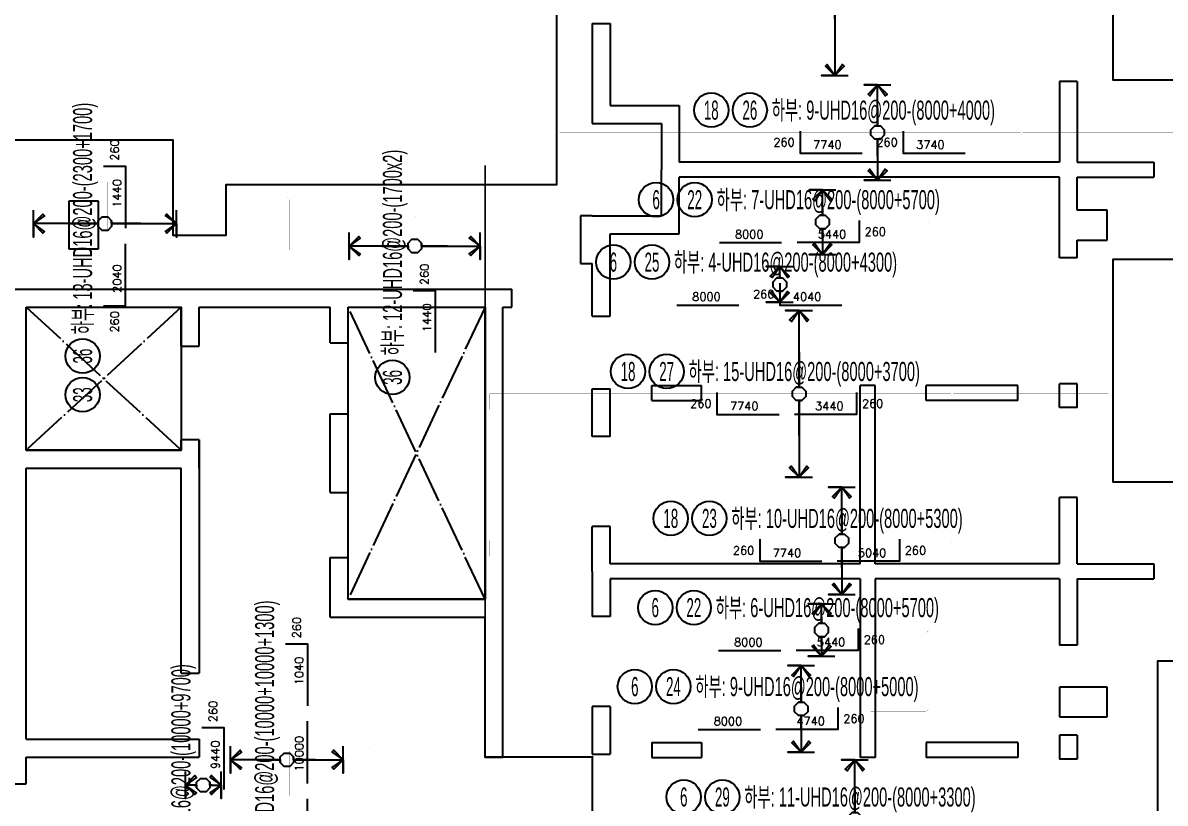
# Model space of a CAD drawing. Header units: millimetres. Extents: x 262481 to 2519995, y -394348 to 364571.
# Drawn here: x 488817 to 507988, y -125180 to -112087 of the extents above; entities that cross this region are included whole.
import ezdxf
from ezdxf.enums import TextEntityAlignment as Align
from ezdxf.xclip import XClip

# ---------------------------------------------------------------- set-up
doc = ezdxf.new("R2010")
doc.units = ezdxf.units.MM
doc.header["$LTSCALE"] = 65
doc.header["$XCLIPFRAME"] = 0
doc.linetypes.add('HID', pattern=[2.5, 2, -0.5])
doc.linetypes.add('XS-기초$0$DDOT', pattern=[14, 12, -1, 0, -1])
for name, color, linetype in [('DIM', 7, 'Continuous'), ('RP_TAG', 7, 'Continuous'), ('XDIM', 7, 'Continuous'), ('XREBAR', 1, 'Continuous'), ('XS-기초$0$252', 252, 'Continuous'), ('XS-기초$0$OPEN', 9, 'XS-기초$0$DDOT'), ('버림', 8, 'Continuous'), ('철근변경선', 1, 'HID')]:
    doc.layers.add(name, color=color, linetype=linetype)
doc.styles.add('RPWK1', font='arial.ttf', dxfattribs={"bigfont": 'whgtxt.shx'})
doc.styles.add('RPWK2', font='romans.shx', dxfattribs={"bigfont": 'whgtxt.shx'})

# ---------------------------------------------------------------- blocks, each defined once
blk = doc.blocks.new('xdfndgns')
at = {"color": 3, "linetype": 'ByBlock'}
for points in [[(27385, 26780), (27385, 21075), (21835, 21075), (21835, 20225), (20950, 20225), (20950, 21825), (16435, 21825)], [(18330, 0), (21330, 0), (21330, 1785), (24535, 1785), (24535, 0), (27435, 0), (27435, -600), (38160, -600), (38160, 2400), (37075, 2400), (37075, 6350), (38160, 6350), (38160, 9350), (37475, 9350), (37475, 13090), (38160, 13090), (38160, 16090), (36725, 16090), (36725, 19830), (38160, 19830), (38160, 22830), (36725, 22830), (36725, 26780)]]:
    blk.add_lwpolyline(points, dxfattribs=at)
at = {"layer": 'DIM', "color": 5}
for p, q in [((27985, 23785), (28285, 23785)), ((27985, 23785), (27985, 22105)), ((28285, 23785), (28285, 22405)), ((35825, 22810), (35825, 21455)), ((36125, 22810), (35825, 22810)), ((36125, 22810), (36125, 21455)), ((28285, 22405), (29445, 22405)), ((29445, 22405), (29445, 21455)), ((27985, 22105), (29145, 22105)), ((29145, 22105), (29145, 21330)), ((29145, 20555), (29145, 21330)), ((35825, 21455), (29445, 21455)), ((36125, 21455), (37410, 21455)), ((37410, 21455), (37410, 21205)), ((35825, 21205), (29445, 21205)), ((29445, 20255), (29445, 21205)), ((35825, 19850), (35825, 21205)), ((36125, 20650), (36125, 21205)), ((36125, 21205), (37410, 21205)), ((19700, 20800), (19200, 20800)), ((19200, 20800), (19200, 20000)), ((19700, 20000), (19700, 20800)), ((27985, 20555), (27785, 20555)), ((27785, 20555), (27785, 19755)), ((27985, 20555), (29145, 20555)), ((36625, 20650), (36125, 20650)), ((36625, 20150), (36625, 20650)), ((28285, 18875), (28285, 20255)), ((28285, 20255), (29445, 20255)), ((36125, 19850), (36125, 20150)), ((36125, 20150), (36625, 20150)), ((19200, 20000), (19700, 20000)), ((27785, 19755), (27985, 19755)), ((27985, 18875), (27985, 19755)), ((36125, 19850), (35825, 19850)), ((18185, 19325), (26635, 19325)), ((26635, 19025), (26635, 19325)), ((18485, 16625), (18485, 19025)), ((18485, 19025), (21085, 19025)), ((21085, 18370), (21085, 19025)), ((21385, 19025), (23585, 19025)), ((21385, 18370), (21385, 19025)), ((23585, 18425), (23585, 19025)), ((23885, 19025), (26185, 19025)), ((23885, 18425), (23885, 19025)), ((26185, 14125), (26185, 19025)), ((26485, 11475), (26485, 19025)), ((26485, 19025), (26635, 19025)), ((27985, 18875), (28285, 18875)), ((23585, 18425), (23885, 18425)), ((21085, 18370), (21385, 18370)), ((27985, 17655), (28285, 17655)), ((27985, 16855), (27985, 17655)), ((28285, 16855), (28285, 17655)), ((28985, 17710), (29815, 17710)), ((28985, 17460), (28985, 17710)), ((29815, 17460), (29815, 17710)), ((32480, 14715), (32480, 17710)), ((32730, 17710), (32480, 17710)), ((32730, 14715), (32730, 17710)), ((35125, 17710), (33590, 17710)), ((33590, 17460), (33590, 17710)), ((35125, 17460), (35125, 17710)), ((35825, 17340), (35825, 17740)), ((36125, 17740), (35825, 17740)), ((36125, 17340), (36125, 17740)), ((28985, 17460), (29815, 17460)), ((35125, 17460), (33590, 17460)), ((36125, 17340), (35825, 17340)), ((23585, 15915), (23585, 17235)), ((23585, 17235), (23885, 17235)), ((23885, 15915), (23885, 17235)), ((21085, 16625), (21085, 16800)), ((21385, 16800), (21085, 16800)), ((21385, 16800), (21385, 12885)), ((21385, 16325), (21385, 16800)), ((28285, 16855), (27985, 16855)), ((18485, 16625), (21085, 16625)), ((18485, 11775), (18485, 16325)), ((18485, 16325), (21085, 16325)), ((21085, 12885), (21085, 16325)), ((23585, 15915), (23885, 15915)), ((36125, 15830), (35825, 15830)), ((35825, 14715), (35825, 15830)), ((36125, 14715), (36125, 15830)), ((28285, 15345), (27985, 15345)), ((27985, 14590), (27985, 15345)), ((28285, 14715), (28285, 15345)), ((23585, 13825), (23585, 14825)), ((23585, 14825), (23885, 14825)), ((23885, 14125), (23885, 14825)), ((27985, 14590), (27985, 13835)), ((32480, 14715), (28285, 14715)), ((35825, 14715), (32730, 14715)), ((36125, 14715), (37410, 14715)), ((37410, 14715), (37410, 14465)), ((32480, 14465), (28285, 14465)), ((28285, 14465), (28285, 13835)), ((32480, 14465), (32480, 11470)), ((35825, 14465), (32730, 14465)), ((32730, 14465), (32730, 11470)), ((35825, 14465), (35825, 13350)), ((36125, 14465), (36125, 13350)), ((36125, 14465), (37410, 14465)), ((23885, 14125), (26185, 14125)), ((23585, 13825), (26185, 13825)), ((26185, 11475), (26185, 13825)), ((28285, 13835), (27985, 13835)), ((36125, 13350), (35825, 13350)), ((21085, 12885), (21385, 12885)), ((35825, 12650), (35825, 12150)), ((36625, 12650), (35825, 12650)), ((36625, 12150), (36625, 12650)), ((28285, 12325), (27985, 12325)), ((27985, 12325), (27985, 11525)), ((28285, 12325), (28285, 11525)), ((35825, 12150), (36625, 12150)), ((18485, 11775), (21385, 11775)), ((21385, 11775), (21385, 11475)), ((28985, 11720), (29815, 11720)), ((28985, 11720), (28985, 11470)), ((29815, 11720), (29815, 11470)), ((35125, 11720), (33590, 11720)), ((33590, 11720), (33590, 11470)), ((35125, 11720), (35125, 11470)), ((35825, 11840), (35825, 11440)), ((36125, 11840), (35825, 11840)), ((36125, 11840), (36125, 11440)), ((27985, 11525), (28285, 11525)), ((18485, 11025), (18485, 11475)), ((18485, 11475), (21385, 11475)), ((26185, 11475), (26485, 11475)), ((28985, 11470), (29815, 11470)), ((32730, 11470), (32480, 11470)), ((35125, 11470), (33590, 11470)), ((36125, 11440), (35825, 11440)), ((18185, 11025), (18485, 11025))]:
    blk.add_line(p, q, dxfattribs=at)
at = {"layer": 'XS-기초$0$OPEN', "color": 1}
for p, q in [((21085, 19025), (18485, 16625)), ((18485, 19025), (21085, 16625)), ((26185, 19025), (23885, 14125)), ((26185, 14125), (23885, 19025))]:
    blk.add_line(p, q, dxfattribs=at)
at = {"layer": 'XS-기초$0$OPEN', "color": 1, "linetype": 'ByBlock'}
for points in [[(18485, 19025), (21085, 19025), (21085, 16625), (18485, 16625)], [(23885, 19025), (26185, 19025), (26185, 14125), (23885, 14125)]]:
    blk.add_lwpolyline(points, close=True, dxfattribs=at)
at = {"layer": '철근변경선', "linetype": 'ByBlock', "ltscale": 2, "const_width": 30}
blk.add_lwpolyline([(27985, -1437), (27985, 11475), (26185, 11475), (26185, 21404)], dxfattribs=at)
blk = doc.blocks.new('XS-기초$0$A$C762E058C')
at = {"layer": 'XS-기초$0$252'}
h = blk.add_hatch(color=256, dxfattribs=at)
h.dxf.hatch_style = 1
h.paths.add_polyline_path([(93400, -71500), (92600, -71500), (92600, -72000), (93400, -72000)])
h.paths.add_polyline_path([(85300, -71500), (84500, -71500), (84500, -72000), (85300, -72000)])
h.paths.add_polyline_path([(93400, -63400), (92600, -63400), (92600, -63900), (93400, -63900)])
h.paths.add_polyline_path([(85300, -63400), (84500, -63400), (84500, -63900), (85300, -63900)])
h.paths.add_polyline_path([(93400, -55300), (92600, -55300), (92600, -55800), (93400, -55800)])
h.paths.add_polyline_path([(85300, -55300), (84500, -55300), (84500, -55800), (85300, -55800)])
h.paths.add_polyline_path([(93400, -47200), (92600, -47200), (92600, -47700), (93400, -47700)])
h.paths.add_polyline_path([(85300, -47200), (84500, -47200), (84500, -47700), (85300, -47700)])
h.paths.add_polyline_path([(93400, -39100), (92600, -39100), (92600, -39600), (93400, -39600)])
h.paths.add_polyline_path([(85300, -39100), (84500, -39100), (84500, -39600), (85300, -39600)])
h.paths.add_polyline_path([(73650, -71500), (72850, -71500), (72850, -72000), (73650, -72000)])
h.paths.add_polyline_path([(77850, -71500), (77050, -71500), (77050, -72000), (77850, -72000)])
h.paths.add_polyline_path([(68450, -71500), (67650, -71500), (67650, -72000), (68450, -72000)])
h.paths.add_polyline_path([(73650, -63400), (72850, -63400), (72850, -63900), (73650, -63900)])
h.paths.add_polyline_path([(77850, -63400), (77050, -63400), (77050, -63900), (77850, -63900)])
h.paths.add_polyline_path([(68450, -63400), (67650, -63400), (67650, -63900), (68450, -63900)])
h.paths.add_polyline_path([(73650, -55300), (72850, -55300), (72850, -55800), (73650, -55800)])
h.paths.add_polyline_path([(77850, -55300), (77050, -55300), (77050, -55800), (77850, -55800)])
h.paths.add_polyline_path([(68450, -55300), (67650, -55300), (67650, -55800), (68450, -55800)])
h.paths.add_polyline_path([(73650, -47200), (72850, -47200), (72850, -47700), (73650, -47700)])
h.paths.add_polyline_path([(77850, -47200), (77050, -47200), (77050, -47700), (77850, -47700)])
h.paths.add_polyline_path([(68450, -47200), (67650, -47200), (67650, -47700), (68450, -47700)])
h.paths.add_polyline_path([(73650, -39100), (72850, -39100), (72850, -39600), (73650, -39600)])
h.paths.add_polyline_path([(77850, -39100), (77050, -39100), (77050, -39600), (77850, -39600)])
h.paths.add_polyline_path([(68450, -39100), (67650, -39100), (67650, -39600), (68450, -39600)])
h.paths.add_polyline_path([(73650, -22900), (72850, -22900), (72850, -23400), (73650, -23400)])
h.paths.add_polyline_path([(73650, -31000), (72850, -31000), (72850, -31500), (73650, -31500)])
h.paths.add_polyline_path([(101500, -63400), (100700, -63400), (100700, -63900), (101500, -63900)])
h.paths.add_polyline_path([(101500, -41540), (100700, -41540), (100700, -42040), (101500, -42040)])
h.paths.add_polyline_path([(101500, -35500), (100700, -35500), (100700, -36000), (101500, -36000)])
h.paths.add_polyline_path([(101500, -29350), (100700, -29350), (100700, -29850), (101500, -29850)])
h.paths.add_polyline_path([(101500, -22900), (100700, -22900), (100700, -23400), (101500, -23400)])
h.paths.add_polyline_path([(68450, -22900), (67650, -22900), (67650, -23400), (68450, -23400)])
h.paths.add_polyline_path([(77850, -22900), (77050, -22900), (77050, -23400), (77850, -23400)])
h.paths.add_polyline_path([(85300, -22900), (84500, -22900), (84500, -23400), (85300, -23400)])
h.paths.add_polyline_path([(93400, -31000), (92600, -31000), (92600, -31500), (93400, -31500)])
h.paths.add_polyline_path([(77850, -31000), (77050, -31000), (77050, -31500), (77850, -31500)])
h.paths.add_polyline_path([(85300, -31000), (84500, -31000), (84500, -31500), (85300, -31500)])
h.paths.add_polyline_path([(93400, -22900), (92600, -22900), (92600, -23400), (93400, -23400)])
h.paths.add_polyline_path([(68450, -31000), (67650, -31000), (67650, -31500), (68450, -31500)])
h.paths.add_polyline_path([(101500, -47580), (100700, -47580), (100700, -48080), (101500, -48080)])
h.paths.add_polyline_path([(101500, -55300), (100700, -55300), (100700, -55800), (101500, -55800)])
h.paths.add_polyline_path([(101700, -72000), (101700, -71200), (101200, -71200), (101200, -72000)])
h.paths.add_polyline_path([(125700, -72000), (125700, -71200), (125200, -71200), (125200, -72000)])
h.paths.add_polyline_path([(117700, -72000), (117700, -71200), (117200, -71200), (117200, -72000)])
h.paths.add_polyline_path([(109700, -72000), (109700, -71200), (109200, -71200), (109200, -72000)])
h.paths.add_polyline_path([(136755, -71500), (135955, -71500), (135955, -72000), (136755, -72000)])
h.paths.add_polyline_path([(144555, -71500), (143755, -71500), (143755, -72000), (144555, -72000)])
h.paths.add_polyline_path([(133700, -72000), (133700, -71200), (133200, -71200), (133200, -72000)])
blk = doc.blocks.new('XS-기초')
at = {"layer": 'XS-기초$0$252'}
blk.add_blockref('XS-기초$0$A$C762E058C', (118310, 198300), dxfattribs=at)
blk = doc.blocks.new('*U2507', base_point=(492874.0943, -126706.4979))
at = {"layer": 'RP_TAG', "color": 0, "linetype": 'Continuous', "ltscale": 100}
for centre in [(492874.095352, -126994.4979), (492874.097744, -127642.4979), (492874.100136, -128290.4979)]:
    blk.add_circle(centre, 288, dxfattribs=at)
at = {"layer": 'RP_TAG', "color": 0, "linetype": 'Continuous', "ltscale": 100, "style": 'RPWK1', "width": 0.55}
blk.add_text('하부: 11-UHD16@200-(10000+10000+1300)', height=320, rotation=90.0002104601, dxfattribs=at).set_placement((492874.09398, -126626.4979), align=Align.MIDDLE_LEFT)
at = {"layer": 'RP_TAG', "color": 0, "linetype": 'Continuous', "ltscale": 100, "style": 'RPWK1', "oblique": 0.0000000017, "width": 0.5}
for s, p in [('38', (492874.095352, -126994.4979)), ('5', (492874.097744, -127642.4979)), ('16', (492874.100136, -128290.4979))]:
    blk.add_text(s, height=320, rotation=90.0002104619, dxfattribs=at).set_placement(p, align=Align.MIDDLE_CENTER)
blk = doc.blocks.new('*U2524', base_point=(491469.0943, -126811.0515))
at = {"layer": 'RP_TAG', "color": 0, "linetype": 'Continuous', "ltscale": 100}
for centre in [(491469.095352, -127099.0515), (491469.097744, -127747.0515)]:
    blk.add_circle(centre, 288, dxfattribs=at)
at = {"layer": 'RP_TAG', "color": 0, "linetype": 'Continuous', "ltscale": 100, "style": 'RPWK1', "width": 0.55}
blk.add_text('하부: 4-UHD16@200-(10000+9700)', height=320, rotation=90.0002104601, dxfattribs=at).set_placement((491469.09398, -126731.0515), align=Align.MIDDLE_LEFT)
at = {"layer": 'RP_TAG', "color": 0, "linetype": 'Continuous', "ltscale": 100, "style": 'RPWK1', "width": 0.5}
for s, rotation, oblique, p in [('17', 90.0002104619, 0.0000000017, (491469.095352, -127099.0515)), ('16', 90.0002104552, 359.9999999951, (491469.097744, -127747.0515))]:
    blk.add_text(s, height=320, rotation=rotation, dxfattribs=dict(at, oblique=oblique)).set_placement(p, align=Align.MIDDLE_CENTER)
blk = doc.blocks.new('*U2529', base_point=(500023.4469, -123224.3327))
at = {"layer": 'RP_TAG', "color": 0, "linetype": 'Continuous', "ltscale": 100}
for centre in [(499087.4469, -123224.3327), (499735.4469, -123224.3327)]:
    blk.add_circle(centre, 288, dxfattribs=at)
at = {"layer": 'RP_TAG', "color": 0, "linetype": 'Continuous', "ltscale": 100, "style": 'RPWK1', "width": 0.5}
for s, p in [('6', (499087.4469, -123224.3327)), ('24', (499735.4469, -123224.3327))]:
    blk.add_text(s, height=320, dxfattribs=at).set_placement(p, align=Align.MIDDLE_CENTER)
at = {"layer": 'RP_TAG', "color": 0, "linetype": 'Continuous', "ltscale": 100, "style": 'RPWK1', "width": 0.55}
blk.add_text('하부: 9-UHD16@200-(8000+5000)', height=320, dxfattribs=at).set_placement((500103.4469, -123224.3327), align=Align.MIDDLE_LEFT)
blk = doc.blocks.new('*U2543', base_point=(500627.3755, -120401.8327))
at = {"layer": 'RP_TAG', "color": 0, "linetype": 'Continuous', "ltscale": 100}
for centre in [(499691.3755, -120401.8327), (500339.3755, -120401.8327)]:
    blk.add_circle(centre, 288, dxfattribs=at)
at = {"layer": 'RP_TAG', "color": 0, "linetype": 'Continuous', "ltscale": 100, "style": 'RPWK1', "width": 0.55}
blk.add_text('하부: 10-UHD16@200-(8000+5300)', height=320, dxfattribs=at).set_placement((500707.3755, -120401.8327), align=Align.MIDDLE_LEFT)
at = {"layer": 'RP_TAG', "color": 0, "linetype": 'Continuous', "ltscale": 100, "style": 'RPWK1', "width": 0.5}
for s, p in [('18', (499691.3755, -120401.8327)), ('23', (500339.3755, -120401.8327))]:
    blk.add_text(s, height=320, dxfattribs=at).set_placement(p, align=Align.MIDDLE_CENTER)
blk = doc.blocks.new('*U2544', base_point=(499909.8755, -117936.8327))
at = {"layer": 'RP_TAG', "color": 0, "linetype": 'Continuous', "ltscale": 100}
for centre in [(498973.8755, -117936.8327), (499621.8755, -117936.8327)]:
    blk.add_circle(centre, 288, dxfattribs=at)
at = {"layer": 'RP_TAG', "color": 0, "linetype": 'Continuous', "ltscale": 100, "style": 'RPWK1', "width": 0.5}
for s, p in [('18', (498973.8755, -117936.8327)), ('27', (499621.8755, -117936.8327))]:
    blk.add_text(s, height=320, dxfattribs=at).set_placement(p, align=Align.MIDDLE_CENTER)
at = {"layer": 'RP_TAG', "color": 0, "linetype": 'Continuous', "ltscale": 100, "style": 'RPWK1', "width": 0.55}
blk.add_text('하부: 15-UHD16@200-(8000+3700)', height=320, dxfattribs=at).set_placement((499989.8755, -117936.8327), align=Align.MIDDLE_LEFT)
blk = doc.blocks.new('*U2546', base_point=(501305.9469, -113551.8327))
at = {"layer": 'RP_TAG', "color": 0, "linetype": 'Continuous', "ltscale": 100}
for centre in [(500369.9469, -113551.8327), (501017.9469, -113551.8327)]:
    blk.add_circle(centre, 288, dxfattribs=at)
at = {"layer": 'RP_TAG', "color": 0, "linetype": 'Continuous', "ltscale": 100, "style": 'RPWK1', "width": 0.5}
for s, p in [('18', (500369.9469, -113551.8327)), ('26', (501017.9469, -113551.8327))]:
    blk.add_text(s, height=320, dxfattribs=at).set_placement(p, align=Align.MIDDLE_CENTER)
at = {"layer": 'RP_TAG', "color": 0, "linetype": 'Continuous', "ltscale": 100, "style": 'RPWK1', "width": 0.55}
blk.add_text('하부: 9-UHD16@200-(8000+4000)', height=320, dxfattribs=at).set_placement((501385.9469, -113551.8327), align=Align.MIDDLE_LEFT)
blk = doc.blocks.new('*U2576', base_point=(495019.0943, -117748.105))
at = {"layer": 'RP_TAG', "color": 0, "linetype": 'Continuous', "ltscale": 100}
blk.add_circle((495019.095352, -118036.105), 288, dxfattribs=at)
at = {"layer": 'RP_TAG', "color": 0, "linetype": 'Continuous', "ltscale": 100, "style": 'RPWK1', "width": 0.55}
blk.add_text('하부: 12-UHD16@200-(1700x2)', height=320, rotation=90.0002104601, dxfattribs=at).set_placement((495019.09398, -117668.105), align=Align.MIDDLE_LEFT)
at = {"layer": 'RP_TAG', "color": 0, "linetype": 'Continuous', "ltscale": 100, "style": 'RPWK1', "oblique": 359.9999999951, "width": 0.5}
blk.add_text('36', height=320, rotation=90.0002104552, dxfattribs=at).set_placement((495019.095352, -118036.105), align=Align.MIDDLE_CENTER)
blk = doc.blocks.new('*U2577', base_point=(489819.0943, -117391.0515))
at = {"layer": 'RP_TAG', "color": 0, "linetype": 'Continuous', "ltscale": 100}
for centre in [(489819.095352, -117679.0515), (489819.097744, -118327.0515)]:
    blk.add_circle(centre, 288, dxfattribs=at)
at = {"layer": 'RP_TAG', "color": 0, "linetype": 'Continuous', "ltscale": 100, "style": 'RPWK1', "width": 0.55}
blk.add_text('하부: 13-UHD16@200-(2300+1700)', height=320, rotation=90.0002104601, dxfattribs=at).set_placement((489819.09398, -117311.0515), align=Align.MIDDLE_LEFT)
at = {"layer": 'RP_TAG', "color": 0, "linetype": 'Continuous', "ltscale": 100, "style": 'RPWK1', "oblique": 0.0000000017, "width": 0.5}
for s, p in [('36', (489819.095352, -117679.0515)), ('33', (489819.097744, -118327.0515))]:
    blk.add_text(s, height=320, rotation=90.0002104619, dxfattribs=at).set_placement(p, align=Align.MIDDLE_CENTER)
blk = doc.blocks.new('*U2580', base_point=(500365.9469, -121899.3327))
at = {"layer": 'RP_TAG', "color": 0, "linetype": 'Continuous', "ltscale": 100}
for centre in [(499429.9469, -121899.3327), (500077.9469, -121899.3327)]:
    blk.add_circle(centre, 288, dxfattribs=at)
at = {"layer": 'RP_TAG', "color": 0, "linetype": 'Continuous', "ltscale": 100, "style": 'RPWK1', "width": 0.5}
for s, p in [('6', (499429.9469, -121899.3327)), ('22', (500077.9469, -121899.3327))]:
    blk.add_text(s, height=320, dxfattribs=at).set_placement(p, align=Align.MIDDLE_CENTER)
at = {"layer": 'RP_TAG', "color": 0, "linetype": 'Continuous', "ltscale": 100, "style": 'RPWK1', "width": 0.55}
blk.add_text('하부: 6-UHD16@200-(8000+5700)', height=320, dxfattribs=at).set_placement((500445.9469, -121899.3327), align=Align.MIDDLE_LEFT)
blk = doc.blocks.new('*U2581', base_point=(500380.9469, -115054.3327))
at = {"layer": 'RP_TAG', "color": 0, "linetype": 'Continuous', "ltscale": 100}
for centre in [(499444.9469, -115054.3327), (500092.9469, -115054.3327)]:
    blk.add_circle(centre, 288, dxfattribs=at)
at = {"layer": 'RP_TAG', "color": 0, "linetype": 'Continuous', "ltscale": 100, "style": 'RPWK1', "width": 0.5}
for s, p in [('6', (499444.9469, -115054.3327)), ('22', (500092.9469, -115054.3327))]:
    blk.add_text(s, height=320, dxfattribs=at).set_placement(p, align=Align.MIDDLE_CENTER)
at = {"layer": 'RP_TAG', "color": 0, "linetype": 'Continuous', "ltscale": 100, "style": 'RPWK1', "width": 0.55}
blk.add_text('하부: 7-UHD16@200-(8000+5700)', height=320, dxfattribs=at).set_placement((500460.9469, -115054.3327), align=Align.MIDDLE_LEFT)
blk = doc.blocks.new('*U2583', base_point=(500844.8755, -125076.8327))
at = {"layer": 'RP_TAG', "color": 0, "linetype": 'Continuous', "ltscale": 100}
for centre in [(499908.8755, -125076.8327), (500556.8755, -125076.8327)]:
    blk.add_circle(centre, 288, dxfattribs=at)
at = {"layer": 'RP_TAG', "color": 0, "linetype": 'Continuous', "ltscale": 100, "style": 'RPWK1', "width": 0.5}
for s, p in [('6', (499908.8755, -125076.8327)), ('29', (500556.8755, -125076.8327))]:
    blk.add_text(s, height=320, dxfattribs=at).set_placement(p, align=Align.MIDDLE_CENTER)
at = {"layer": 'RP_TAG', "color": 0, "linetype": 'Continuous', "ltscale": 100, "style": 'RPWK1', "width": 0.55}
blk.add_text('하부: 11-UHD16@200-(8000+3300)', height=320, dxfattribs=at).set_placement((500924.8755, -125076.8327), align=Align.MIDDLE_LEFT)
blk = doc.blocks.new('*U2584', base_point=(499663.4469, -116101.8327))
at = {"layer": 'RP_TAG', "color": 0, "linetype": 'Continuous', "ltscale": 100}
for centre in [(498727.4469, -116101.8327), (499375.4469, -116101.8327)]:
    blk.add_circle(centre, 288, dxfattribs=at)
at = {"layer": 'RP_TAG', "color": 0, "linetype": 'Continuous', "ltscale": 100, "style": 'RPWK1', "width": 0.5}
for s, p in [('6', (498727.4469, -116101.8327)), ('25', (499375.4469, -116101.8327))]:
    blk.add_text(s, height=320, dxfattribs=at).set_placement(p, align=Align.MIDDLE_CENTER)
at = {"layer": 'RP_TAG', "color": 0, "linetype": 'Continuous', "ltscale": 100, "style": 'RPWK1', "width": 0.55}
blk.add_text('하부: 4-UHD16@200-(8000+4300)', height=320, dxfattribs=at).set_placement((499743.4469, -116101.8327), align=Align.MIDDLE_LEFT)

msp = doc.modelspace()

# ---------------------------------------------------------------- linework, layer by layer
at = {"layer": 'RP_TAG', "color": 250, "linetype": 'Continuous', "ltscale": 100}
for p, q in [((501305.9, -113791.8), (501306, -113791.8)), ((503035.2, -113791.8), (503035.2, -113791.8)), ((500380.9, -115294.3), (500381, -115294.3)), ((501683, -115294.3), (501683, -115294.3)), ((490059.1, -115661.8), (490059.1, -115661.8)), ((499663.4, -116341.8), (499663.5, -116341.8)), ((500965.5, -116341.8), (500965.5, -116341.8)), ((490059.1, -117391.1), (490059.1, -117391.1)), ((495259.1, -117748.1), (495259.1, -117748.1)), ((499909.9, -118176.8), (499909.9, -118176.8)), ((501639.1, -118176.8), (501639.2, -118176.8)), ((500627.4, -120641.8), (500627.4, -120641.8)), ((502356.6, -120641.8), (502356.7, -120641.8)), ((500365.9, -122139.3), (500366, -122139.3)), ((501668, -122139.3), (501668, -122139.3)), ((500023.4, -123464.3), (500023.5, -123464.3)), ((501325.5, -123464.3), (501325.5, -123464.3)), ((493114.1, -123675.1), (493114.1, -123675.1)), ((493114.1, -124977.2), (493114.1, -124977.2)), ((491709.1, -125081.8), (491709.1, -125081.8))]:
    msp.add_line(p, q, dxfattribs=at)
at = {"layer": 'RP_TAG', "color": 1, "linetype": 'Continuous', "ltscale": 100}
for points in [[(501861.3, -113902.5), (501861.3, -114271.8), (502904, -114271.8)], [(503590.6, -113902.5), (503590.6, -114271.8), (504633.3, -114271.8)], [(490169.8, -114491.1), (490539.1, -114491.1), (490539.1, -115533.8)], [(502853.7, -115405), (502853.7, -115774.3), (501811, -115774.3)], [(490169.8, -116835.7), (490539.1, -116835.7), (490539.1, -115793)], [(500508.9, -115774.3), (501551.8, -115774.3)], [(501520.9, -116452.5), (501520.9, -116821.8), (502563.6, -116821.8)], [(495369.8, -116577.4), (495739.1, -116577.4), (495739.1, -117620.1)], [(499791.4, -116821.8), (500834.3, -116821.8)], [(500465.3, -118287.5), (500465.3, -118656.8), (501507.9, -118656.8)], [(502809.8, -118287.5), (502809.8, -118656.8), (501767.1, -118656.8)], [(501182.8, -120752.5), (501182.8, -121121.8), (502225.4, -121121.8)], [(503527.3, -120752.5), (503527.3, -121121.8), (502484.6, -121121.8)], [(502838.7, -122250), (502838.7, -122619.3), (501796, -122619.3)], [(493224.7, -122504.5), (493594.1, -122504.5), (493594.1, -123547.1)], [(500493.9, -122619.3), (501536.8, -122619.3)], [(502496.2, -123575), (502496.2, -123944.3), (501453.5, -123944.3)], [(493594.1, -124849.2), (493594.1, -123806.3)], [(491819.8, -123911.1), (492189.1, -123911.1), (492189.1, -124953.8)], [(500151.4, -123944.3), (501194.3, -123944.3)], [(493224.8, -126151.1), (493594.1, -126151.1), (493594.1, -125108.4)]]:
    msp.add_lwpolyline(points, dxfattribs=at)
at = {"layer": 'XDIM', "color": 4, "linetype": 'Continuous', "ltscale": 1.92677e-311, "elevation": -1.5}
for points in [[(502444.1, -112021.8), (502444.1, -111184.3), (502490.7, -111184.3), (502397.5, -111184.3), (502331.6, -111118.4), (502331.6, -111025.2), (502397.5, -110959.3), (502490.7, -110959.3), (502556.6, -111025.2), (502556.6, -111118.4), (502490.7, -111184.3), (502444.1, -111184.3), (502444.1, -112021.8), (502444.1, -112021.8), (502444.1, -112971.8), (502285, -112812.7), (502315, -112787.5), (502444.1, -112971.8), (502603.2, -112812.7), (502573.1, -112787.5), (502444.1, -112971.8), (502219.1, -112971.8), (502669.1, -112971.8)], [(501844.1, -117611.8), (501844.1, -118199.3), (501797.5, -118199.3), (501890.7, -118199.3), (501956.6, -118265.2), (501956.6, -118358.4), (501890.7, -118424.3), (501797.5, -118424.3), (501731.6, -118358.4), (501731.6, -118265.2), (501797.5, -118199.3), (501844.1, -118199.3), (501844.1, -117611.8), (501844.1, -117611.8), (501844.1, -116911.8), (502003.2, -117070.9), (501973.1, -117096.1), (501844.1, -116911.8), (501685, -117070.9), (501715, -117096.1), (501844.1, -116911.8), (501619.1, -116911.8), (502069.1, -116911.8)], [(501844.1, -119011.8), (501844.1, -118424.3), (501890.7, -118424.3), (501797.5, -118424.3), (501731.6, -118358.4), (501731.6, -118265.2), (501797.5, -118199.3), (501890.7, -118199.3), (501956.6, -118265.2), (501956.6, -118358.4), (501890.7, -118424.3), (501844.1, -118424.3), (501844.1, -119011.8), (501844.1, -119011.8), (501844.1, -119711.8), (501685, -119552.7), (501715, -119527.5), (501844.1, -119711.8), (502003.2, -119552.7), (501973.1, -119527.5), (501844.1, -119711.8), (501619.1, -119711.8), (502069.1, -119711.8)], [(502561.6, -120326.8), (502561.6, -120664.3), (502515, -120664.3), (502608.2, -120664.3), (502674.1, -120730.2), (502674.1, -120823.4), (502608.2, -120889.3), (502515, -120889.3), (502449.1, -120823.4), (502449.1, -120730.2), (502515, -120664.3), (502561.6, -120664.3), (502561.6, -120326.8), (502561.6, -120326.8), (502561.6, -119876.8), (502720.7, -120035.9), (502690.6, -120061.1), (502561.6, -119876.8), (502402.5, -120035.9), (502432.5, -120061.1), (502561.6, -119876.8), (502336.6, -119876.8), (502786.6, -119876.8)], [(502561.6, -121226.8), (502561.6, -120889.3), (502608.2, -120889.3), (502515, -120889.3), (502449.1, -120823.4), (502449.1, -120730.2), (502515, -120664.3), (502608.2, -120664.3), (502674.1, -120730.2), (502674.1, -120823.4), (502608.2, -120889.3), (502561.6, -120889.3), (502561.6, -121226.8), (502561.6, -121226.8), (502561.6, -121676.8), (502402.5, -121517.7), (502432.5, -121492.5), (502561.6, -121676.8), (502720.7, -121517.7), (502690.6, -121492.5), (502561.6, -121676.8), (502336.6, -121676.8), (502786.6, -121676.8)]]:
    msp.add_lwpolyline(points, dxfattribs=at)
at = {"layer": 'XDIM', "color": 4, "linetype": 'Continuous', "elevation": -1.5}
for points in [[(503161.6, -113526.8), (503161.6, -113814.3), (503115, -113814.3), (503208.2, -113814.3), (503274.1, -113880.2), (503274.1, -113973.4), (503208.2, -114039.3), (503115, -114039.3), (503049.1, -113973.4), (503049.1, -113880.2), (503115, -113814.3), (503161.6, -113814.3), (503161.6, -113526.8), (503161.6, -113526.8), (503161.6, -113126.8), (503320.7, -113285.9), (503290.6, -113311.1), (503161.6, -113126.8), (503002.5, -113285.9), (503032.5, -113311.1), (503161.6, -113126.8), (502936.6, -113126.8), (503386.6, -113126.8)], [(503161.6, -114326.8), (503161.6, -114039.3), (503208.2, -114039.3), (503115, -114039.3), (503049.1, -113973.4), (503049.1, -113880.2), (503115, -113814.3), (503208.2, -113814.3), (503274.1, -113880.2), (503274.1, -113973.4), (503208.2, -114039.3), (503161.6, -114039.3), (503161.6, -114326.8), (503161.6, -114326.8), (503161.6, -114726.8), (503002.5, -114567.7), (503032.5, -114542.5), (503161.6, -114726.8), (503320.7, -114567.7), (503290.6, -114542.5), (503161.6, -114726.8), (502936.6, -114726.8), (503386.6, -114726.8)], [(489594.1, -115456.8), (490081.6, -115456.8), (490081.6, -115503.4), (490081.6, -115410.2), (490147.5, -115344.3), (490240.7, -115344.3), (490306.6, -115410.2), (490306.6, -115503.4), (490240.7, -115569.3), (490147.5, -115569.3), (490081.6, -115503.4), (490081.6, -115456.8), (489594.1, -115456.8), (489594.1, -115456.8), (488994.1, -115456.8), (489153.2, -115297.7), (489178.4, -115327.8), (488994.1, -115456.8), (489153.2, -115615.9), (489178.4, -115585.9), (488994.1, -115456.8), (488994.1, -115681.8), (488994.1, -115231.8)], [(490794.1, -115456.8), (490306.6, -115456.8), (490306.6, -115410.2), (490306.6, -115503.4), (490240.7, -115569.3), (490147.5, -115569.3), (490081.6, -115503.4), (490081.6, -115410.2), (490147.5, -115344.3), (490240.7, -115344.3), (490306.6, -115410.2), (490306.6, -115456.8), (490794.1, -115456.8), (490794.1, -115456.8), (491394.1, -115456.8), (491235, -115615.9), (491209.8, -115585.9), (491394.1, -115456.8), (491235, -115297.7), (491209.8, -115327.8), (491394.1, -115456.8), (491394.1, -115681.8), (491394.1, -115231.8)], [(494844.1, -115831.8), (495281.6, -115831.8), (495281.6, -115878.4), (495281.6, -115785.2), (495347.5, -115719.3), (495440.7, -115719.3), (495506.6, -115785.2), (495506.6, -115878.4), (495440.7, -115944.3), (495347.5, -115944.3), (495281.6, -115878.4), (495281.6, -115831.8), (494844.1, -115831.8), (494844.1, -115831.8), (494294.1, -115831.8), (494453.2, -115672.7), (494478.4, -115702.8), (494294.1, -115831.8), (494453.2, -115990.9), (494478.4, -115960.9), (494294.1, -115831.8), (494294.1, -116056.8), (494294.1, -115606.8)], [(495944.1, -115831.8), (495506.6, -115831.8), (495506.6, -115785.2), (495506.6, -115878.4), (495440.7, -115944.3), (495347.5, -115944.3), (495281.6, -115878.4), (495281.6, -115785.2), (495347.5, -115719.3), (495440.7, -115719.3), (495506.6, -115785.2), (495506.6, -115831.8), (495944.1, -115831.8), (495944.1, -115831.8), (496494.1, -115831.8), (496335, -115990.9), (496309.8, -115960.9), (496494.1, -115831.8), (496335, -115672.7), (496309.8, -115702.8), (496494.1, -115831.8), (496494.1, -116056.8), (496494.1, -115606.8)], [(492776.6, -124451.8), (493136.6, -124451.8), (493136.6, -124498.4), (493136.6, -124405.2), (493202.5, -124339.3), (493295.7, -124339.3), (493361.6, -124405.2), (493361.6, -124498.4), (493295.7, -124564.3), (493202.5, -124564.3), (493136.6, -124498.4), (493136.6, -124451.8), (492776.6, -124451.8), (492776.6, -124451.8), (492304.1, -124451.8), (492463.2, -124292.7), (492488.4, -124322.8), (492304.1, -124451.8), (492463.2, -124610.9), (492488.4, -124580.9), (492304.1, -124451.8), (492304.1, -124676.8), (492304.1, -124226.8)], [(493721.6, -124451.8), (493361.6, -124451.8), (493361.6, -124405.2), (493361.6, -124498.4), (493295.7, -124564.3), (493202.5, -124564.3), (493136.6, -124498.4), (493136.6, -124405.2), (493202.5, -124339.3), (493295.7, -124339.3), (493361.6, -124405.2), (493361.6, -124451.8), (493721.6, -124451.8), (493721.6, -124451.8), (494194.1, -124451.8), (494035, -124610.9), (494009.8, -124580.9), (494194.1, -124451.8), (494035, -124292.7), (494009.8, -124322.8), (494194.1, -124451.8), (494194.1, -124676.8), (494194.1, -124226.8)], [(491694.1, -124876.8), (491731.6, -124876.8), (491731.6, -124923.4), (491731.6, -124830.2), (491797.5, -124764.3), (491890.7, -124764.3), (491956.6, -124830.2), (491956.6, -124923.4), (491890.7, -124989.3), (491797.5, -124989.3), (491731.6, -124923.4), (491731.6, -124876.8), (491694.1, -124876.8), (491694.1, -124876.8), (491544.1, -124876.8), (491703.2, -124717.7), (491728.4, -124747.8), (491544.1, -124876.8), (491703.2, -125035.9), (491728.4, -125005.9), (491544.1, -124876.8), (491544.1, -125101.8), (491544.1, -124651.8)], [(491994.1, -124876.8), (491956.6, -124876.8), (491956.6, -124830.2), (491956.6, -124923.4), (491890.7, -124989.3), (491797.5, -124989.3), (491731.6, -124923.4), (491731.6, -124830.2), (491797.5, -124764.3), (491890.7, -124764.3), (491956.6, -124830.2), (491956.6, -124876.8), (491994.1, -124876.8), (491994.1, -124876.8), (492144.1, -124876.8), (491985, -125035.9), (491959.8, -125005.9), (492144.1, -124876.8), (491985, -124717.7), (491959.8, -124747.8), (492144.1, -124876.8), (492144.1, -125101.8), (492144.1, -124651.8)]]:
    msp.add_lwpolyline(points, dxfattribs=at).dxf.unprotected_set("ltscale", 0)
at = {"layer": 'XDIM', "color": 4, "linetype": 'Continuous'}
for points in [[(502236.6, -115158.1), (502236.6, -115316.8), (502190, -115316.8), (502283.2, -115316.8), (502349.1, -115382.7), (502349.1, -115475.9), (502283.2, -115541.8), (502190, -115541.8), (502124.1, -115475.9), (502124.1, -115382.7), (502190, -115316.8), (502236.6, -115316.8), (502236.6, -115158.1), (502236.6, -115158.1), (502236.6, -114886.8), (502395.7, -115045.9), (502365.6, -115071.1), (502236.6, -114886.8), (502077.5, -115045.9), (502107.5, -115071.1), (502236.6, -114886.8), (502011.6, -114886.8), (502461.6, -114886.8)], [(502236.6, -115700.6), (502236.6, -115541.8), (502283.2, -115541.8), (502190, -115541.8), (502124.1, -115475.9), (502124.1, -115382.7), (502190, -115316.8), (502283.2, -115316.8), (502349.1, -115382.7), (502349.1, -115475.9), (502283.2, -115541.8), (502236.6, -115541.8), (502236.6, -115700.6), (502236.6, -115700.6), (502236.6, -115971.8), (502077.5, -115812.7), (502107.5, -115787.5), (502236.6, -115971.8), (502395.7, -115812.7), (502365.6, -115787.5), (502236.6, -115971.8), (502011.6, -115971.8), (502461.6, -115971.8)], [(501519.1, -116326.8), (501519.1, -116364.3), (501472.5, -116364.3), (501565.7, -116364.3), (501631.6, -116430.2), (501631.6, -116523.4), (501565.7, -116589.3), (501472.5, -116589.3), (501406.6, -116523.4), (501406.6, -116430.2), (501472.5, -116364.3), (501519.1, -116364.3), (501519.1, -116326.8), (501519.1, -116326.8), (501519.1, -116176.8), (501678.2, -116335.9), (501648.1, -116361.1), (501519.1, -116176.8), (501360, -116335.9), (501390, -116361.1), (501519.1, -116176.8), (501294.1, -116176.8), (501744.1, -116176.8)], [(501519.1, -116626.8), (501519.1, -116589.3), (501565.7, -116589.3), (501472.5, -116589.3), (501406.6, -116523.4), (501406.6, -116430.2), (501472.5, -116364.3), (501565.7, -116364.3), (501631.6, -116430.2), (501631.6, -116523.4), (501565.7, -116589.3), (501519.1, -116589.3), (501519.1, -116626.8), (501519.1, -116626.8), (501519.1, -116776.8), (501360, -116617.7), (501390, -116592.5), (501519.1, -116776.8), (501678.2, -116617.7), (501648.1, -116592.5), (501519.1, -116776.8), (501294.1, -116776.8), (501744.1, -116776.8)]]:
    msp.add_lwpolyline(points, dxfattribs=at).dxf.unprotected_set("ltscale", 0)
at = {"layer": 'XDIM', "color": 4, "linetype": 'Continuous', "ltscale": 1.92677e-311}
for points in [[(502221.6, -122055.6), (502221.6, -122161.8), (502175, -122161.8), (502268.2, -122161.8), (502334.1, -122227.7), (502334.1, -122320.9), (502268.2, -122386.8), (502175, -122386.8), (502109.1, -122320.9), (502109.1, -122227.7), (502175, -122161.8), (502221.6, -122161.8), (502221.6, -122055.6), (502221.6, -122055.6), (502221.6, -121836.8), (502380.7, -121995.9), (502350.6, -122021.1), (502221.6, -121836.8), (502062.5, -121995.9), (502092.5, -122021.1), (502221.6, -121836.8), (501996.6, -121836.8), (502446.6, -121836.8)], [(502221.6, -122493.1), (502221.6, -122386.8), (502268.2, -122386.8), (502175, -122386.8), (502109.1, -122320.9), (502109.1, -122227.7), (502175, -122161.8), (502268.2, -122161.8), (502334.1, -122227.7), (502334.1, -122320.9), (502268.2, -122386.8), (502221.6, -122386.8), (502221.6, -122493.1), (502221.6, -122493.1), (502221.6, -122711.8), (502062.5, -122552.7), (502092.5, -122527.5), (502221.6, -122711.8), (502380.7, -122552.7), (502350.6, -122527.5), (502221.6, -122711.8), (501996.6, -122711.8), (502446.6, -122711.8)], [(501879.1, -123235.6), (501879.1, -123486.8), (501832.5, -123486.8), (501925.7, -123486.8), (501991.6, -123552.7), (501991.6, -123645.9), (501925.7, -123711.8), (501832.5, -123711.8), (501766.6, -123645.9), (501766.6, -123552.7), (501832.5, -123486.8), (501879.1, -123486.8), (501879.1, -123235.6), (501879.1, -123235.6), (501879.1, -122871.8), (502038.2, -123030.9), (502008.1, -123056.1), (501879.1, -122871.8), (501720, -123030.9), (501750, -123056.1), (501879.1, -122871.8), (501654.1, -122871.8), (502104.1, -122871.8)], [(501879.1, -123963.1), (501879.1, -123711.8), (501925.7, -123711.8), (501832.5, -123711.8), (501766.6, -123645.9), (501766.6, -123552.7), (501832.5, -123486.8), (501925.7, -123486.8), (501991.6, -123552.7), (501991.6, -123645.9), (501925.7, -123711.8), (501879.1, -123711.8), (501879.1, -123963.1), (501879.1, -123963.1), (501879.1, -124326.8), (501720, -124167.7), (501750, -124142.5), (501879.1, -124326.8), (502038.2, -124167.7), (502008.1, -124142.5), (501879.1, -124326.8), (501654.1, -124326.8), (502104.1, -124326.8)], [(502779.1, -124951.8), (502779.1, -125339.3), (502732.5, -125339.3), (502825.7, -125339.3), (502891.6, -125405.2), (502891.6, -125498.4), (502825.7, -125564.3), (502732.5, -125564.3), (502666.6, -125498.4), (502666.6, -125405.2), (502732.5, -125339.3), (502779.1, -125339.3), (502779.1, -124951.8), (502779.1, -124951.8), (502779.1, -124451.8), (502938.2, -124610.9), (502908.1, -124636.1), (502779.1, -124451.8), (502620, -124610.9), (502650, -124636.1), (502779.1, -124451.8), (502554.1, -124451.8), (503004.1, -124451.8)]]:
    msp.add_lwpolyline(points, dxfattribs=at)
at = {"layer": 'XREBAR', "color": 171, "linetype": 'Continuous', "const_width": 1}
for points in [[(497824.1, -114186.8), (497824.1, -113926.8), (505564.1, -113926.8), (505564.1, -113926.8)], [(504759.1, -113964.3), (504759.1, -113964.3), (505564.1, -113964.3), (505582.8, -113959.3), (505596.6, -113945.6), (505601.6, -113926.8), (508499.1, -113926.8), (508499.1, -114186.8)], [(490231.6, -115546.8), (490231.6, -115546.8), (490231.6, -114766.8), (490226.6, -114748.1), (490212.8, -114734.4), (490194.1, -114729.3), (490194.1, -114106.8), (490454.1, -114106.8)], [(490454.1, -116806.8), (490194.1, -116806.8), (490194.1, -114766.8), (490194.1, -114766.8)], [(493286.6, -115896.8), (493286.6, -115896.8), (493286.6, -115056.8), (493281.6, -115038.1), (493267.8, -115024.4), (493249.1, -115019.3), (493249.1, -114856.8), (493509.1, -114856.8)], [(495431.6, -116296.8), (495431.6, -116296.8), (495431.6, -115366.8), (495426.6, -115348.1), (495412.8, -115334.4), (495394.1, -115329.3), (495394.1, -114856.8), (495654.1, -114856.8)], [(493286.6, -125056.8), (493286.6, -125056.8), (493286.6, -124306.8), (493281.6, -124288.1), (493267.8, -124274.4), (493249.1, -124269.3), (493249.1, -115056.8), (493249.1, -115056.8)], [(495654.1, -116806.8), (495394.1, -116806.8), (495394.1, -115366.8), (495394.1, -115366.8)], [(495974.1, -115429.3), (495974.1, -115429.3), (503974.1, -115429.3), (503974.1, -115429.3)], [(503059.1, -115466.8), (503059.1, -115466.8), (503974.1, -115466.8), (503992.8, -115461.8), (504006.6, -115448.1), (504011.6, -115429.3), (508499.1, -115429.3), (508499.1, -115689.3)], [(491881.6, -125146.8), (491881.6, -125146.8), (491881.6, -124306.8), (491876.6, -124288.1), (491862.8, -124274.4), (491844.1, -124269.3), (491844.1, -115706.8), (492104.1, -115706.8)], [(495974.1, -116476.8), (495974.1, -116476.8), (503974.1, -116476.8), (503974.1, -116476.8)], [(503024.1, -116514.3), (503024.1, -116514.3), (503974.1, -116514.3), (503992.8, -116509.3), (504006.6, -116495.6), (504011.6, -116476.8), (507064.1, -116476.8), (507064.1, -116736.8)], [(492104.1, -134046.8), (491844.1, -134046.8), (491844.1, -124306.8), (491844.1, -124306.8)], [(493509.1, -134046.8), (493249.1, -134046.8), (493249.1, -124306.8), (493249.1, -124306.8)]]:
    msp.add_lwpolyline(points, dxfattribs=at).dxf.unprotected_set("ltscale", 0)
at = {"layer": 'XREBAR', "color": 171, "linetype": 'Continuous', "ltscale": 1.92677e-311, "const_width": 1}
for points in [[(496654.1, -118571.8), (496654.1, -118311.8), (504394.1, -118311.8), (504394.1, -118311.8)], [(503594.1, -118349.3), (503594.1, -118349.3), (504394.1, -118349.3), (504412.8, -118344.3), (504426.6, -118330.6), (504431.6, -118311.8), (507034.1, -118311.8), (507034.1, -118571.8)], [(490276.6, -127076.8), (490276.6, -127076.8), (490276.6, -126061.8), (490271.6, -126043.1), (490257.8, -126029.4), (490239.1, -126024.3), (490239.1, -119336.8), (490499.1, -119336.8)], [(496654.1, -121036.8), (496654.1, -120776.8), (504394.1, -120776.8), (504394.1, -120776.8)], [(503429.1, -120814.3), (503429.1, -120814.3), (504394.1, -120814.3), (504412.8, -120809.3), (504426.6, -120795.6), (504431.6, -120776.8), (508469.1, -120776.8), (508469.1, -121036.8)], [(495974.1, -122274.3), (495974.1, -122274.3), (503974.1, -122274.3), (503974.1, -122274.3)], [(503029.1, -122311.8), (503029.1, -122311.8), (503974.1, -122311.8), (503992.8, -122306.8), (504006.6, -122293.1), (504011.6, -122274.3), (508469.1, -122274.3), (508469.1, -122534.3)], [(495974.1, -123599.3), (495974.1, -123599.3), (503974.1, -123599.3), (503974.1, -123599.3)], [(503044.1, -123636.8), (503044.1, -123636.8), (503974.1, -123636.8), (503992.8, -123631.8), (504006.6, -123618.1), (504011.6, -123599.3), (507784.1, -123599.3), (507784.1, -123859.3)]]:
    msp.add_lwpolyline(points, dxfattribs=at)
at = {"layer": 'XREBAR', "color": 171, "linetype": 'Continuous', "const_width": 1}
for points in [[(494636.6, -125076.8), (494636.6, -125076.8), (494636.6, -124276.8), (494631.6, -124258.1), (494617.8, -124244.4), (494599.1, -124239.3), (494599.1, -121836.8), (494859.1, -121836.8)], [(495786.6, -126876.8), (495786.6, -126876.8), (495786.6, -126061.8), (495781.6, -126043.1), (495767.8, -126029.4), (495749.1, -126024.3), (495749.1, -121836.8), (496009.1, -121836.8)], [(497236.6, -127106.8), (497236.6, -127106.8), (497236.6, -126061.8), (497231.6, -126043.1), (497217.8, -126029.4), (497199.1, -126024.3), (497199.1, -123806.8), (497199.1, -123806.8)], [(498131.6, -127506.8), (498131.6, -127506.8), (498131.6, -126661.8), (498126.6, -126643.1), (498112.8, -126629.4), (498094.1, -126624.3), (498094.1, -123806.8), (498094.1, -123806.8)], [(494859.1, -134016.8), (494599.1, -134016.8), (494599.1, -124276.8), (494599.1, -124276.8)]]:
    msp.add_lwpolyline(points, dxfattribs=at)

# ---------------------------------------------------------------- block references
ref = msp.add_blockref('XS-기초', (664734.3, -301221.6), dxfattribs=dict(rotation=90))
XClip(ref).set_block_clipping_path([(221610.0000000002, 141650.0000000168), (245034.9999999982, 172590.0000000082)])
at = {"layer": 'RP_TAG', "color": 171, "linetype": 'Continuous', "ltscale": 1.446e-317}
for name, p in [('*U2546', (501305.9, -113551.8)), ('*U2577', (489819.1, -117391.1)), ('*U2576', (495019.1, -117748.1)), ('*U2581', (500380.9, -115054.3)), ('*U2584', (499663.4, -116101.8)), ('*U2544', (499909.9, -117936.8)), ('*U2543', (500627.4, -120401.8)), ('*U2580', (500365.9, -121899.3)), ('*U2507', (492874.1, -126706.5)), ('*U2524', (491469.1, -126811.1)), ('*U2529', (500023.4, -123224.3)), ('*U2583', (500844.9, -125076.8))]:
    msp.add_blockref(name, p, dxfattribs=at)
at = {"layer": '버림'}
msp.add_blockref('xdfndgns', (470389.1, -135881.8), dxfattribs=at)

# ---------------------------------------------------------------- texts
at = {"layer": 'RP_TAG', "color": 2, "linetype": 'Continuous', "ltscale": 100, "style": 'RPWK2'}
for rotation, p in [(90.00019, (490468.5, -114400.8)), (359.99998, (502944, -115703.8)), (90.00019, (495668.5, -116487.1)), (359.99998, (502900.1, -118586.3)), (359.99998, (503617.6, -121051.3)), (90.00019, (493523.5, -122414.2)), (359.99998, (502929, -122548.8)), (90.00019, (492118.5, -123820.8)), (359.99998, (502586.5, -123873.8))]:
    msp.add_text('260', height=139.38, rotation=rotation, dxfattribs=at).set_placement(p, align=Align.BOTTOM_LEFT)
for p in [(501771, -114201.3), (503500.3, -114201.3), (501430.6, -116751.3), (500375, -118586.3), (501092.5, -121051.3)]:
    msp.add_text('260', height=139.38, dxfattribs=at).set_placement(p, align=Align.BOTTOM_RIGHT)
for s, p in [('7740', (502319.2, -114242.6)), ('3740', (504048.4, -114242.6)), ('8000', (501007.5, -115746.3)), ('8000', (500290, -116793.8)), ('4040', (501978.8, -116792.6)), ('7740', (500923.1, -118627.6)), ('7740', (501640.6, -121092.6)), ('8000', (500992.5, -122591.3)), ('8000', (500650, -123916.3))]:
    msp.add_text(s, height=139.38, dxfattribs=at).set_placement(p, align=Align.BOTTOM_CENTER)
for s, rotation, p in [('1440', 90.00019, (490509.9, -114948.9)), ('5440', 359.99998, (502395.9, -115745.1)), ('2040', 90.00021, (490509.9, -116377.8)), ('1440', 90.00019, (495709.9, -117035.3)), ('3440', 359.99998, (502352, -118627.6)), ('5040', 359.99998, (503069.5, -121092.6)), ('5440', 359.99998, (502380.9, -122590.1)), ('1040', 90.00019, (493564.8, -122962.3)), ('4740', 359.99998, (502038.4, -123915.1)), ('9440', 90.00019, (492159.9, -124368.9)), ('10000', 90.00021, (493566.1, -124350.7))]:
    msp.add_text(s, height=139.38, rotation=rotation, dxfattribs=at).set_placement(p, align=Align.BOTTOM_CENTER)
msp.add_text('260', height=139.38, rotation=90.00021, dxfattribs=at).set_placement((490468.5, -116926), align=Align.BOTTOM_RIGHT)

doc.saveas('drawing.dxf')
